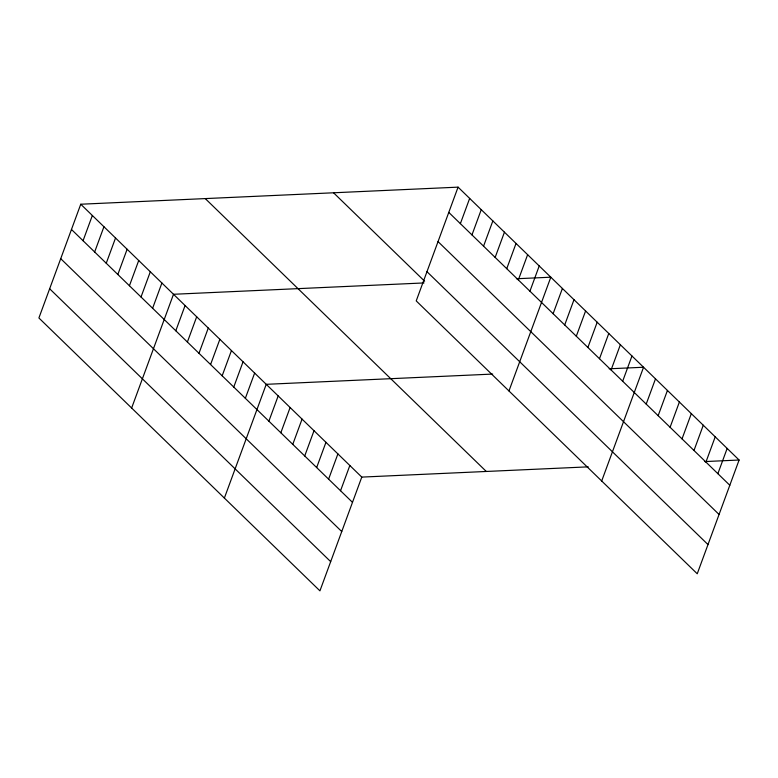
<?xml version="1.0" encoding="UTF-8"?>
<svg xmlns="http://www.w3.org/2000/svg" width="778" height="778" viewBox="0 0 778 778"><rect width="100%" height="100%" fill="white"/><g stroke="black" fill="none" stroke-linecap="round" stroke-linejoin="round"><path stroke-width="1.17" d="M80.756 204.225L38.9 317.978L319.933 590.852L361.78 477.099L80.756 204.225L458.067 187.148L739.1 460.022L697.244 573.775L416.22 300.901L458.067 187.148M83.061 240.723L92.349 215.487M94.653 251.984L103.941 226.738M106.246 263.236L115.533 237.99M117.838 274.488L127.125 249.252M129.43 285.75L138.717 260.504M141.022 297.001L150.31 271.765M152.614 308.263L161.902 283.017M131.638 408.022L173.494 294.279L424 282.939M175.799 330.776L185.086 305.53M187.391 342.028L196.678 316.792M198.983 353.29L208.271 328.044M210.575 364.542L219.863 339.296M222.168 375.793L231.455 350.557M233.76 387.055L243.047 361.809M245.352 398.307L254.639 373.07M224.375 498.076L266.232 384.322L492.688 374.072M268.887 421.161L278.174 395.924M280.829 432.762L290.116 407.516M292.771 444.355L302.059 419.118M304.723 455.957L314.011 430.711M316.665 467.549L325.953 442.312M328.608 479.151L337.895 453.905M340.55 490.743L349.837 465.507M460.372 223.646L469.659 198.409M471.974 234.907L481.251 209.661M483.566 246.159L492.853 220.913M495.158 257.411L504.445 232.175M506.75 268.673L516.038 243.426M518.342 279.924L527.63 254.688M529.935 291.186L539.222 265.94M508.958 390.945L550.814 277.201L516.417 278.757M553.119 313.699L562.406 288.453M564.711 324.951L573.999 299.705M576.303 336.213L585.591 310.967M587.896 347.465L597.183 322.218M599.488 358.716L608.775 333.48M611.08 369.978L620.367 344.732M622.672 381.23L631.96 355.993M601.695 480.999L643.552 367.245L609.164 368.801M646.207 404.083L655.494 378.847M658.149 415.685L667.436 390.439M670.091 427.278L679.379 402.041M682.034 438.88L691.321 413.633M693.986 450.472L703.273 425.235M705.928 462.074L715.215 436.828M717.87 473.666L727.158 448.429M361.78 477.099L588.236 466.849M704.712 461.578L739.1 460.022M448.78 212.394L729.813 485.268M438.033 241.598L719.067 514.472M426.966 271.687L707.99 544.571M333.558 192.788L424.642 281.228M205.266 198.594L486.299 471.468M71.469 229.471L352.492 502.345M60.723 258.675L341.746 531.549M49.646 288.764L330.679 561.648"/></g></svg>
